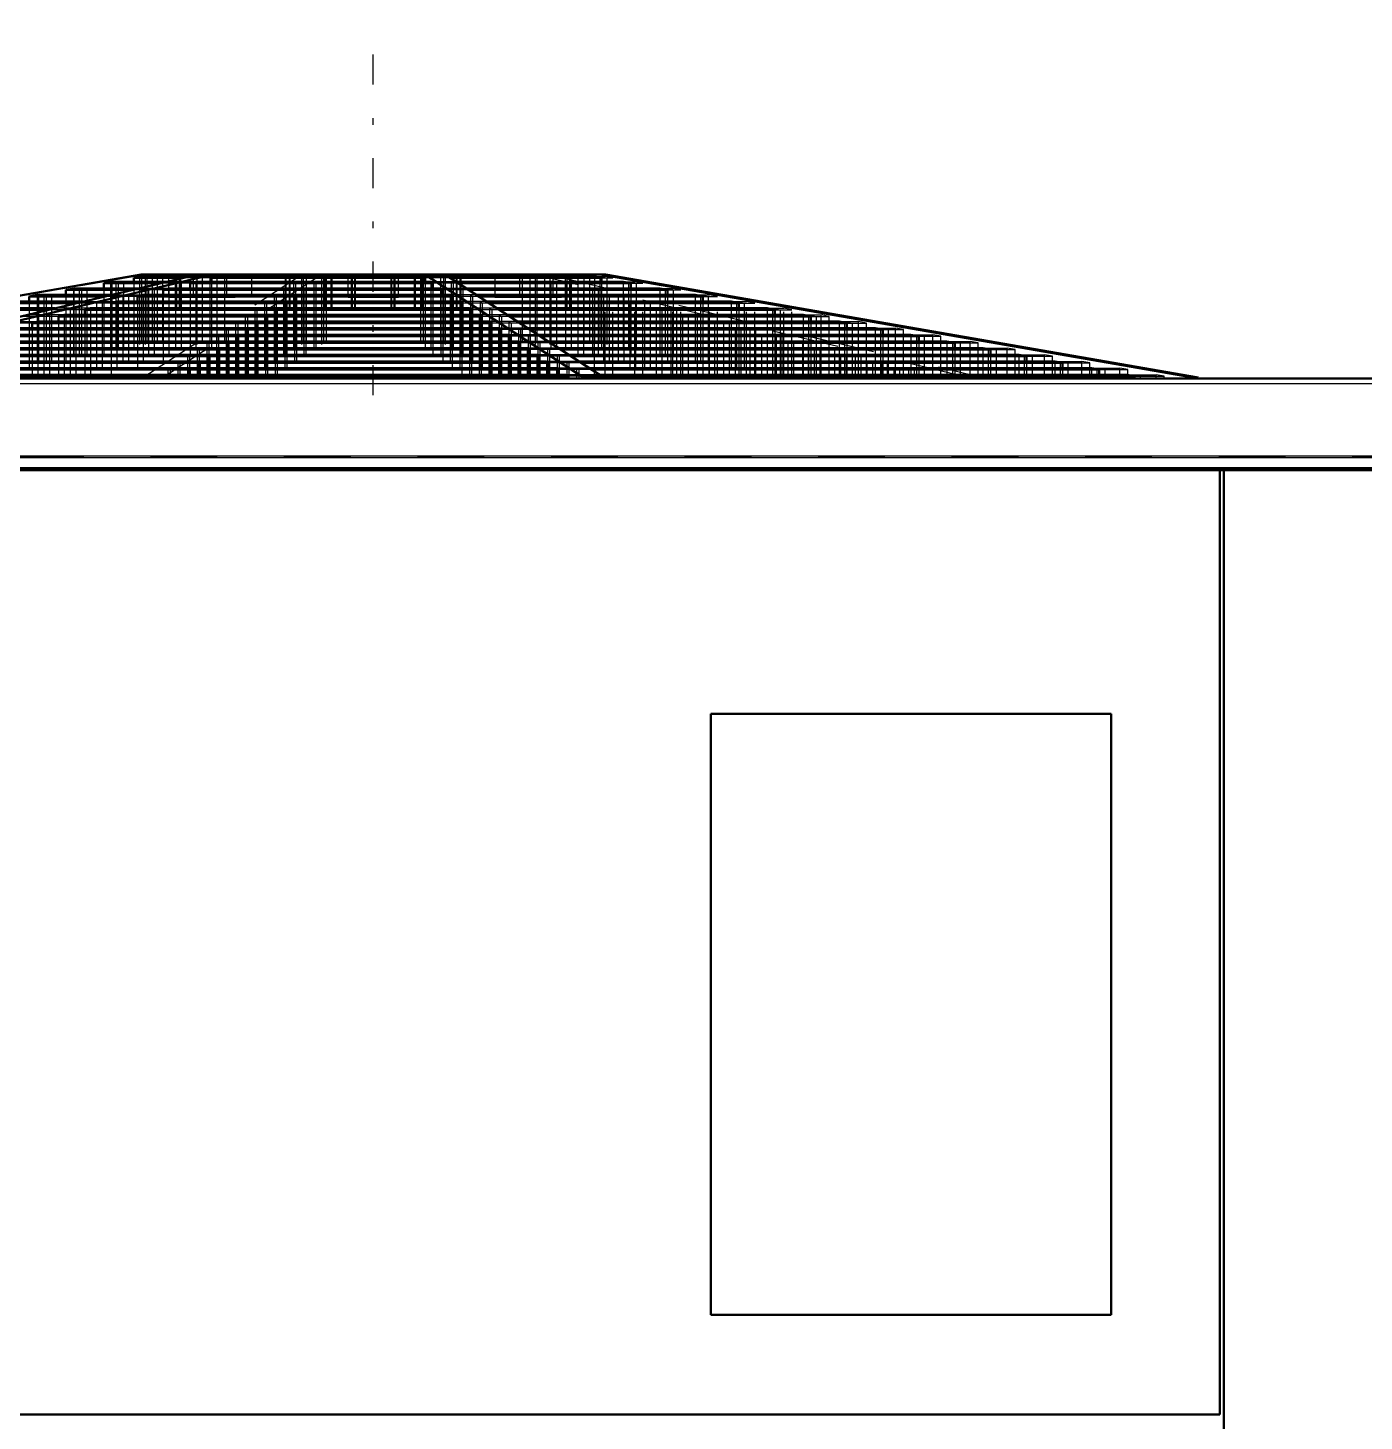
# Model space of a CAD drawing. Header units: inches. Extents: x -40.7 to 51, y -0.3 to 45.
# Drawn here: x -26.22 to -6.21, y 24.19 to 45.05 of the extents above; entities that cross this region are included whole.
import ezdxf

# ---------------------------------------------------------------- set-up
doc = ezdxf.new("R2010")
doc.units = ezdxf.units.IN
doc.header["$MEASUREMENT"] = 0
doc.linetypes.add('Center', pattern=[1.5, 0.45, -0.5, 0.05, -0.5])
doc.linetypes.add('Dashed', pattern=[2, 1, -1])
for name, color, linetype, lineweight in [('AM_0', 7, 'Continuous', 50), ('AM_4', 3, 'Continuous', 25), ('AM_7', 7, 'Center', 25), ('AM_9', 6, 'Dashed', 25)]:
    doc.layers.add(name, color=color, linetype=linetype, lineweight=lineweight)

msp = doc.modelspace()

# ---------------------------------------------------------------- linework, layer by layer
at = {"layer": 'AM_0'}
for p, q in [((-33.40513, 39.81678), (-24.52864, 41.358)), ((-23.67755, 41.358), (-30.17559, 39.81678)), ((-29.95427, 39.81678), (-23.45623, 41.358)), ((-24.524, 41.32919), (-24.635, 41.30938)), ((-24.635, 41.30938), (-24.635, 41.24979)), ((-24.635, 41.30938), (-23.89547, 41.30938)), ((-19.97759, 41.358), (-24.52864, 41.358)), ((-24.524, 41.32919), (-23.80972, 41.32919)), ((-24.3625, 41.358), (-24.3625, 41.32919)), ((-23.39333, 41.32919), (-23.4719, 41.30938)), ((-23.4719, 41.30938), (-20.27419, 41.30938)), ((-23.4719, 41.30938), (-23.4719, 41.24979)), ((-23.39333, 41.32919), (-20.30294, 41.32919)), ((-23.27901, 41.358), (-23.27901, 41.32919)), ((-20.34479, 41.358), (-20.34479, 41.32919)), ((-20.27419, 41.30938), (-20.30294, 41.32919)), ((-20.27992, 41.358), (-17.90147, 39.81678)), ((-20.27419, 41.30938), (-20.27419, 41.24979)), ((-17.59914, 39.81678), (-19.97759, 41.358)), ((-17.57136, 41.358), (-19.97523, 41.358)), ((-19.93075, 41.32919), (-17.73829, 41.32919)), ((-19.90019, 41.30938), (-17.63096, 41.30938)), ((-17.89445, 41.358), (-17.89445, 41.32919)), ((-17.63096, 41.30938), (-17.73829, 41.32919)), ((-17.65237, 41.358), (-8.77588, 39.81678)), ((-17.63096, 41.30938), (-17.63096, 41.24979)), ((-8.69487, 39.81678), (-17.57136, 41.358)), ((-25.538, 41.14827), (-25.658, 41.12686)), ((-25.658, 41.12686), (-25.658, 41.05068)), ((-25.658, 41.12686), (-24.65942, 41.12686)), ((-25.538, 41.14827), (-24.56713, 41.14827)), ((-24.969, 41.24979), (-25.089, 41.22838)), ((-25.089, 41.22838), (-25.089, 41.14827)), ((-25.089, 41.22838), (-24.22876, 41.22838)), ((-24.969, 41.24979), (-24.14218, 41.24979)), ((-24.1109, 41.14827), (-24.19581, 41.12686)), ((-24.19581, 41.12686), (-20.00922, 41.12686)), ((-24.19581, 41.12686), (-24.19581, 41.05068)), ((-24.1109, 41.14827), (-20.04029, 41.14827)), ((-23.70828, 41.24979), (-23.7932, 41.22838)), ((-23.7932, 41.22838), (-20.15658, 41.22838)), ((-23.7932, 41.22838), (-23.7932, 41.14827)), ((-23.70828, 41.24979), (-20.18766, 41.24979)), ((-20.15658, 41.22838), (-20.18766, 41.24979)), ((-20.15658, 41.22838), (-20.15658, 41.14827)), ((-20.00922, 41.12686), (-20.04029, 41.14827)), ((-20.00922, 41.12686), (-20.00922, 41.05068)), ((-19.79601, 41.24979), (-17.30806, 41.24979)), ((-19.77516, 41.22838), (-17.19206, 41.22838)), ((-19.65151, 41.14827), (-16.75807, 41.14827)), ((-19.61846, 41.12686), (-16.64209, 41.12686)), ((-17.19206, 41.22838), (-17.30806, 41.24979)), ((-17.19206, 41.22838), (-17.19206, 41.14827)), ((-16.64209, 41.12686), (-16.75807, 41.14827)), ((-16.64209, 41.12686), (-16.64209, 41.05068)), ((-26.763, 40.92972), (-25.48381, 40.92972)), ((-26.642, 40.95131), (-25.39504, 40.95131)), ((-26.085, 41.05068), (-26.205, 41.02927)), ((-26.205, 41.02927), (-26.205, 40.95131)), ((-26.205, 41.02927), (-25.07536, 41.02927)), ((-26.085, 41.05068), (-24.98598, 41.05068)), ((-24.89193, 40.95131), (-24.97752, 40.92972)), ((-24.97752, 40.92972), (-19.72309, 40.92972)), ((-24.97752, 40.92972), (-24.97752, 40.85175)), ((-24.89193, 40.95131), (-19.75442, 40.95131)), ((-24.4979, 41.05068), (-24.58279, 41.02927)), ((-24.58279, 41.02927), (-19.86757, 41.02927)), ((-24.58279, 41.02927), (-24.58279, 40.95131)), ((-24.4979, 41.05068), (-19.89864, 41.05068)), ((-19.86757, 41.02927), (-19.89864, 41.05068)), ((-19.86757, 41.02927), (-19.86757, 40.95131)), ((-19.72309, 40.92972), (-19.75442, 40.95131)), ((-19.72309, 40.92972), (-19.72309, 40.85175)), ((-19.50087, 41.05068), (-16.22942, 41.05068)), ((-19.46782, 41.02927), (-16.11345, 41.02927)), ((-19.34746, 40.95131), (-15.69116, 40.95131)), ((-19.31414, 40.92972), (-15.57424, 40.92972)), ((-16.11345, 41.02927), (-16.22942, 41.05068)), ((-16.11345, 41.02927), (-16.11345, 40.95131)), ((-15.57424, 40.92972), (-15.69116, 40.95131)), ((-15.57424, 40.92972), (-15.57424, 40.85175)), ((-27.32, 40.83034), (-25.91124, 40.83034)), ((-27.2, 40.85175), (-25.81909, 40.85175)), ((-25.68132, 40.7522), (-25.76619, 40.73079)), ((-25.76619, 40.73079), (-19.43442, 40.73079)), ((-25.76619, 40.73079), (-25.76619, 40.65264)), ((-25.68132, 40.7522), (-19.46548, 40.7522)), ((-25.28664, 40.85175), (-25.37152, 40.83034)), ((-25.37152, 40.83034), (-19.57888, 40.83034)), ((-25.37152, 40.83034), (-25.37152, 40.7522)), ((-25.28664, 40.85175), (-19.60995, 40.85175)), ((-19.57888, 40.83034), (-19.60995, 40.85175)), ((-19.57888, 40.83034), (-19.57888, 40.7522)), ((-19.43442, 40.73079), (-19.46548, 40.7522)), ((-19.43442, 40.73079), (-19.43442, 40.65264)), ((-19.19379, 40.85175), (-15.15199, 40.85175)), ((-19.16074, 40.83034), (-15.03604, 40.83034)), ((-19.04011, 40.7522), (-14.61284, 40.7522)), ((-19.00706, 40.73079), (-14.4969, 40.73079)), ((-15.03604, 40.83034), (-15.15199, 40.85175)), ((-15.03604, 40.83034), (-15.03604, 40.7522)), ((-14.4969, 40.73079), (-14.61284, 40.7522)), ((-14.4969, 40.73079), (-14.4969, 40.65264)), ((-26.5548, 40.53185), (-19.14577, 40.53185)), ((-26.46993, 40.55326), (-19.17683, 40.55326)), ((-26.07598, 40.65264), (-26.16086, 40.63123)), ((-26.16086, 40.63123), (-19.28996, 40.63123)), ((-26.16086, 40.63123), (-26.16086, 40.55326)), ((-26.07598, 40.65264), (-19.32102, 40.65264)), ((-19.28996, 40.63123), (-19.32102, 40.65264)), ((-19.28996, 40.63123), (-19.28996, 40.55326)), ((-19.14577, 40.53185), (-19.17683, 40.55326)), ((-19.14577, 40.53185), (-19.14577, 40.45371)), ((-18.88643, 40.65264), (-14.07372, 40.65264)), ((-18.85338, 40.63123), (-13.95778, 40.63123)), ((-18.73303, 40.55326), (-13.53558, 40.55326)), ((-18.69998, 40.53185), (-13.41965, 40.53185)), ((-13.95778, 40.63123), (-14.07372, 40.65264)), ((-13.95778, 40.63123), (-13.95778, 40.55326)), ((-13.41965, 40.53185), (-13.53558, 40.55326)), ((-13.41965, 40.53185), (-13.41965, 40.45371)), ((-27.34406, 40.33274), (-18.85688, 40.33274)), ((-27.2592, 40.35415), (-18.88794, 40.35415)), ((-26.94943, 40.4323), (-19.00132, 40.4323)), ((-26.86457, 40.45371), (-19.03238, 40.45371)), ((-19.00132, 40.4323), (-19.03238, 40.45371)), ((-19.00132, 40.4323), (-19.00132, 40.35415)), ((-18.85688, 40.33274), (-18.88794, 40.35415)), ((-18.85688, 40.33274), (-18.85688, 40.25478)), ((-18.57935, 40.45371), (-12.99649, 40.45371)), ((-18.54631, 40.4323), (-12.88056, 40.4323)), ((-18.42568, 40.35415), (-12.45742, 40.35415)), ((-18.39263, 40.33274), (-12.34149, 40.33274)), ((-12.88056, 40.4323), (-12.99649, 40.45371)), ((-12.88056, 40.4323), (-12.88056, 40.35415)), ((-12.34149, 40.33274), (-12.45742, 40.35415)), ((-12.34149, 40.33274), (-12.34149, 40.25478)), ((-28.44163, 40.05585), (-18.45514, 40.05585)), ((-28.13259, 40.13381), (-18.56825, 40.13381)), ((-28.04773, 40.15522), (-18.59932, 40.15522)), ((-27.73798, 40.23337), (-18.71269, 40.23337)), ((-27.65311, 40.25478), (-18.74376, 40.25478)), ((-18.71269, 40.23337), (-18.74376, 40.25478)), ((-18.71269, 40.23337), (-18.71269, 40.15522)), ((-18.56825, 40.13381), (-18.59932, 40.15522)), ((-18.56825, 40.13381), (-18.56825, 40.05585)), ((-18.42408, 40.03444), (-18.45514, 40.05585)), ((-18.27228, 40.25478), (-11.91932, 40.25478)), ((-18.23923, 40.23337), (-11.80339, 40.23337)), ((-18.11861, 40.15522), (-11.38026, 40.15522)), ((-18.08556, 40.13381), (-11.26434, 40.13381)), ((-17.96521, 40.05585), (-10.84218, 40.05585)), ((-11.80339, 40.23337), (-11.91932, 40.25478)), ((-11.80339, 40.23337), (-11.80339, 40.15522)), ((-11.26434, 40.13381), (-11.38026, 40.15522)), ((-11.26434, 40.13381), (-11.26434, 40.05585)), ((-10.72626, 40.03444), (-10.84218, 40.05585)), ((-29.23155, 39.85656), (-18.16601, 39.85656)), ((-28.92959, 39.93274), (-18.27653, 39.93274)), ((-28.84472, 39.95415), (-18.3076, 39.95415)), ((-28.52649, 40.03444), (-18.42408, 40.03444)), ((-18.42408, 40.03444), (-18.42408, 39.95415)), ((-18.27653, 39.93274), (-18.3076, 39.95415)), ((-18.27653, 39.93274), (-18.27653, 39.85656)), ((-18.13495, 39.83515), (-18.16601, 39.85656)), ((-17.93216, 40.03444), (-10.72626, 40.03444)), ((-17.80823, 39.95415), (-10.29155, 39.95415)), ((-17.77518, 39.93274), (-10.17562, 39.93274)), ((-17.65759, 39.85656), (-9.76314, 39.85656)), ((-10.72626, 40.03444), (-10.72626, 39.95415)), ((-10.17562, 39.93274), (-10.29155, 39.95415)), ((-10.17562, 39.93274), (-10.17562, 39.85656)), ((-9.64721, 39.83515), (-9.76314, 39.85656)), ((-36.646, 39.8), (36.646, 39.8)), ((-29.31641, 39.83515), (-18.13495, 39.83515)), ((-18.13495, 39.83515), (-18.13495, 39.8)), ((-17.90147, 39.81678), (-17.59914, 39.81678)), ((-17.90147, 39.81678), (-17.90147, 39.8)), ((-17.62454, 39.83515), (-9.64721, 39.83515)), ((-17.59914, 39.81678), (-17.59914, 39.8)), ((-9.64721, 39.83515), (-9.64721, 39.8)), ((-8.77588, 39.81678), (-8.69487, 39.81678)), ((-8.77588, 39.81678), (-8.77588, 39.8)), ((-8.69487, 39.81678), (-8.69487, 39.8)), ((36.612, 38.459), (-36.612, 38.459)), ((36.612, 38.42647), (-36.612, 38.42647)), ((-8.37, 24.29), (-8.37, 38.42647)), ((-8.31, 38.42647), (-8.31, 4.53)), ((-15.996, 34.78), (-9.996, 34.78)), ((-15.996, 25.78), (-15.996, 34.78)), ((-9.996, 34.78), (-9.996, 25.78)), ((-9.996, 25.78), (-15.996, 25.78)), ((-34.4, 24.29), (-8.37, 24.29))]:
    msp.add_line(p, q, dxfattribs=at)
at = {"layer": 'AM_4'}
for p, q in [((36.612, 39.72), (-36.612, 39.72)), ((36.612, 38.63608), (-36.612, 38.63608)), ((36.612, 38.61204), (-36.612, 38.61204))]:
    msp.add_line(p, q, dxfattribs=at)
at = {"layer": 'AM_7'}
msp.add_line((-21.05, 39.55), (-21.05, 45.05), dxfattribs=at)
at = {"layer": 'AM_9'}
for p, q in [((-24.44763, 41.358), (-33.32412, 39.81678)), ((-24.44272, 41.32919), (-24.55005, 41.30938)), ((-24.55005, 41.30938), (-24.55005, 39.8)), ((-24.524, 41.32919), (-24.524, 39.8)), ((-24.50086, 39.81678), (-22.12241, 41.358)), ((-24.46904, 41.30938), (-24.36171, 41.32919)), ((-24.46904, 41.30938), (-24.46904, 39.8)), ((-24.44272, 41.32919), (-24.44272, 39.8)), ((-24.3625, 41.32919), (-24.3625, 39.8)), ((-24.36171, 41.32919), (-24.36171, 39.8)), ((-24.28656, 41.358), (-24.28656, 39.8)), ((-24.20555, 41.358), (-24.20555, 39.8)), ((-21.82008, 41.358), (-24.19853, 39.81678)), ((-24.117, 41.358), (-24.117, 41.016)), ((-24.01477, 40.858), (-24.01477, 41.358)), ((-23.99097, 40.858), (-23.99097, 41.358)), ((-23.95412, 40.858), (-23.95412, 41.358)), ((-23.93081, 40.858), (-23.93081, 41.358)), ((-23.4719, 41.30938), (-23.89547, 41.30938)), ((-23.39333, 41.32919), (-23.80972, 41.32919)), ((-23.742, 41.016), (-23.742, 41.358)), ((-23.69322, 41.30938), (-23.61466, 41.32919)), ((-23.69322, 41.30938), (-23.69322, 39.8)), ((-23.61466, 41.32919), (-23.61466, 39.8)), ((-23.50034, 41.358), (-23.50034, 39.8)), ((-23.39333, 41.32919), (-23.39333, 39.8)), ((-23.27901, 41.32919), (-23.27901, 39.8)), ((-23.246, 41.016), (-23.246, 41.358)), ((-22.871, 41.016), (-22.871, 41.358)), ((-22.36365, 40.858), (-22.36365, 41.358)), ((-22.35311, 40.858), (-22.35311, 41.358)), ((-22.30399, 40.858), (-22.30399, 41.358)), ((-22.29392, 40.858), (-22.29392, 41.358)), ((-22.09939, 41.32919), (-22.12815, 41.30938)), ((-22.12815, 41.30938), (-22.12815, 39.8)), ((-22.09939, 41.32919), (-22.09939, 39.8)), ((-22.05755, 41.358), (-22.05755, 39.8)), ((-21.82581, 41.30938), (-21.79706, 41.32919)), ((-21.82581, 41.30938), (-21.82581, 39.8)), ((-21.79706, 41.32919), (-21.79706, 39.8)), ((-21.78327, 40.858), (-21.78327, 41.358)), ((-21.76827, 40.858), (-21.76827, 41.358)), ((-21.75521, 41.358), (-21.75521, 39.8)), ((-21.68018, 40.858), (-21.68018, 41.358)), ((-21.66729, 40.858), (-21.66729, 41.358)), ((-21.425, 41.016), (-21.425, 41.358)), ((-21.3749, 40.858), (-21.3749, 41.358)), ((-21.36014, 40.858), (-21.36014, 41.358)), ((-21.32923, 40.858), (-21.32923, 41.358)), ((-21.31654, 40.858), (-21.31654, 41.358)), ((-20.78346, 40.858), (-20.78346, 41.358)), ((-20.77077, 40.858), (-20.77077, 41.358)), ((-20.73986, 40.858), (-20.73986, 41.358)), ((-20.7251, 40.858), (-20.7251, 41.358)), ((-20.675, 41.016), (-20.675, 41.358)), ((-20.43271, 40.858), (-20.43271, 41.358)), ((-20.41982, 40.858), (-20.41982, 41.358)), ((-20.34479, 41.32919), (-20.34479, 39.8)), ((-20.33173, 40.858), (-20.33173, 41.358)), ((-20.31673, 40.858), (-20.31673, 41.358)), ((-19.93075, 41.32919), (-20.30294, 41.32919)), ((-20.30294, 41.32919), (-20.30294, 39.8)), ((-19.90019, 41.30938), (-20.27419, 41.30938)), ((-20.04245, 41.358), (-20.04245, 39.8)), ((-20.00061, 41.32919), (-20.00061, 39.8)), ((-20.00061, 41.32919), (-19.97185, 41.30938)), ((-19.97185, 41.30938), (-19.97185, 39.8)), ((-19.80608, 40.858), (-19.80608, 41.358)), ((-19.79601, 40.858), (-19.79601, 41.358)), ((-19.74689, 40.858), (-19.74689, 41.358)), ((-19.73635, 40.858), (-19.73635, 41.358)), ((-19.229, 41.358), (-19.229, 41.016)), ((-18.854, 41.016), (-18.854, 41.358)), ((-18.82099, 41.358), (-18.82099, 39.8)), ((-18.70667, 41.32919), (-18.6281, 41.30938)), ((-18.70667, 41.32919), (-18.70667, 39.8)), ((-12.14573, 39.81678), (-18.64377, 41.358)), ((-18.6281, 41.30938), (-18.6281, 39.8)), ((-18.59966, 41.358), (-18.59966, 39.8)), ((-18.48534, 41.32919), (-18.48534, 39.8)), ((-18.40678, 41.30938), (-18.48534, 41.32919)), ((-18.42245, 41.358), (-11.92441, 39.81678)), ((-18.40678, 41.30938), (-18.40678, 39.8)), ((-18.358, 41.016), (-18.358, 41.358)), ((-18.16919, 40.858), (-18.16919, 41.358)), ((-18.14588, 40.858), (-18.14588, 41.358)), ((-18.10903, 40.858), (-18.10903, 41.358)), ((-18.08523, 40.858), (-18.08523, 41.358)), ((-17.983, 41.016), (-17.983, 41.358)), ((-17.89445, 41.32919), (-17.89445, 39.8)), ((-17.81344, 41.358), (-17.81344, 39.8)), ((-17.73829, 41.32919), (-17.73829, 39.8)), ((-17.7375, 39.8), (-17.7375, 41.358)), ((-17.7375, 41.32919), (-17.576, 41.32919)), ((-17.65728, 41.32919), (-17.65728, 39.8)), ((-17.65728, 41.32919), (-17.54995, 41.30938)), ((-17.63096, 41.30938), (-17.465, 41.30938)), ((-17.576, 39.8), (-17.576, 41.32919)), ((-17.465, 41.30938), (-17.576, 41.32919)), ((-17.54995, 41.30938), (-17.54995, 39.8)), ((-17.465, 39.8), (-17.465, 41.30938)), ((-25.42294, 41.14827), (-25.53892, 41.12686)), ((-25.53892, 41.12686), (-25.53892, 39.8)), ((-25.538, 41.14827), (-25.538, 39.8)), ((-25.45791, 41.12686), (-25.34193, 41.14827)), ((-25.45791, 41.12686), (-25.45791, 39.8)), ((-25.42294, 41.14827), (-25.42294, 39.8)), ((-25.34193, 41.14827), (-25.34193, 39.8)), ((-25.089, 41.14827), (-25.089, 39.8)), ((-24.87295, 41.24979), (-24.98895, 41.22838)), ((-24.98895, 41.22838), (-24.98895, 39.8)), ((-24.969, 41.24979), (-24.969, 39.8)), ((-24.90794, 41.22838), (-24.79194, 41.24979)), ((-24.90794, 41.22838), (-24.90794, 39.8)), ((-24.87295, 41.24979), (-24.87295, 39.8)), ((-24.79194, 41.24979), (-24.79194, 39.8)), ((-24.19581, 41.12686), (-24.65942, 41.12686)), ((-24.635, 41.24979), (-24.635, 39.8)), ((-24.1109, 41.14827), (-24.56713, 41.14827)), ((-24.41713, 41.12686), (-24.33223, 41.14827)), ((-24.41713, 41.12686), (-24.41713, 39.8)), ((-24.33223, 41.14827), (-24.33223, 39.8)), ((-23.7932, 41.22838), (-24.22876, 41.22838)), ((-23.70828, 41.24979), (-24.14218, 41.24979)), ((-24.1109, 41.14827), (-24.1109, 39.8)), ((-24.01452, 41.22838), (-23.9296, 41.24979)), ((-24.01452, 41.22838), (-24.01452, 39.8)), ((-23.9296, 41.24979), (-23.9296, 39.8)), ((-23.7932, 41.14827), (-23.7924, 39.8)), ((-23.70828, 41.24979), (-23.70828, 39.8)), ((-23.4719, 41.24979), (-23.4719, 39.8)), ((-22.36204, 41.14827), (-22.39312, 41.12686)), ((-22.39312, 41.12686), (-22.39312, 39.8)), ((-22.36204, 41.14827), (-22.36204, 39.8)), ((-22.21467, 41.24979), (-22.24575, 41.22838)), ((-22.24575, 41.22838), (-22.24575, 39.8)), ((-22.21467, 41.24979), (-22.21467, 39.8)), ((-22.09078, 41.12686), (-22.05971, 41.14827)), ((-22.09078, 41.12686), (-22.09078, 39.8)), ((-22.05971, 41.14827), (-22.05971, 39.8)), ((-21.94342, 41.22838), (-21.91234, 41.24979)), ((-21.94342, 41.22838), (-21.94342, 39.8)), ((-21.91234, 41.24979), (-21.91234, 39.8)), ((-20.27419, 41.24979), (-20.27419, 39.8)), ((-19.79601, 41.24979), (-20.18766, 41.24979)), ((-20.18766, 41.24979), (-20.18766, 39.8)), ((-19.77516, 41.22838), (-20.15658, 41.22838)), ((-20.15658, 41.14827), (-20.15658, 39.8)), ((-19.65151, 41.14827), (-20.04029, 41.14827)), ((-20.04029, 41.14827), (-20.04029, 39.8)), ((-19.61846, 41.12686), (-20.00922, 41.12686)), ((-19.88533, 41.24979), (-19.88533, 39.8)), ((-19.88533, 41.24979), (-19.85425, 41.22838)), ((-19.85425, 41.22838), (-19.85425, 39.8)), ((-19.73796, 41.14827), (-19.73796, 39.8)), ((-19.73796, 41.14827), (-19.70688, 41.12686)), ((-19.70688, 41.12686), (-19.70688, 39.8)), ((-18.39172, 41.24979), (-18.3068, 41.22838)), ((-18.39172, 41.24979), (-18.39172, 39.8)), ((-18.3068, 41.22838), (-18.3068, 39.8)), ((-18.1704, 41.24979), (-18.1704, 39.8)), ((-18.08548, 41.22838), (-18.1704, 41.24979)), ((-18.08548, 41.22838), (-18.08548, 39.8)), ((-17.9891, 41.14827), (-17.90419, 41.12686)), ((-17.9891, 41.14827), (-17.9891, 39.8)), ((-17.90419, 41.12686), (-17.90419, 39.8)), ((-17.76777, 41.14827), (-17.76777, 39.8)), ((-17.68287, 41.12686), (-17.76777, 41.14827)), ((-17.68287, 41.12686), (-17.68287, 39.8)), ((-17.63096, 41.24979), (-17.63096, 39.8)), ((-17.30806, 41.24979), (-17.131, 41.24979)), ((-17.30806, 41.24979), (-17.30806, 39.8)), ((-17.22705, 41.24979), (-17.22705, 39.8)), ((-17.22705, 41.24979), (-17.11105, 41.22838)), ((-17.19206, 41.22838), (-17.011, 41.22838)), ((-17.19206, 41.14827), (-17.19206, 39.8)), ((-17.131, 39.8), (-17.131, 41.24979)), ((-17.011, 41.22838), (-17.131, 41.24979)), ((-17.11105, 41.22838), (-17.11105, 39.8)), ((-17.011, 39.8), (-17.011, 41.22838)), ((-16.75807, 41.14827), (-16.562, 41.14827)), ((-16.75807, 41.14827), (-16.75807, 39.8)), ((-16.67706, 41.14827), (-16.67706, 39.8)), ((-16.67706, 41.14827), (-16.56108, 41.12686)), ((-16.64209, 41.12686), (-16.442, 41.12686)), ((-16.562, 39.8), (-16.562, 41.14827)), ((-16.442, 41.12686), (-16.562, 41.14827)), ((-16.56108, 41.12686), (-16.56108, 39.8)), ((-16.442, 39.8), (-16.442, 41.12686)), ((-26.205, 40.95131), (-26.205, 39.8)), ((-26.085, 41.05068), (-26.085, 39.8)), ((-25.95159, 41.05068), (-26.06756, 41.02927)), ((-26.06756, 41.02927), (-26.06756, 39.8)), ((-25.98655, 41.02927), (-25.87058, 41.05068)), ((-25.98655, 41.02927), (-25.98655, 39.8)), ((-25.95159, 41.05068), (-25.95159, 39.8)), ((-25.87058, 41.05068), (-25.87058, 39.8)), ((-25.658, 41.05068), (-25.658, 39.8)), ((-24.97752, 40.92972), (-25.48381, 40.92972)), ((-25.39504, 40.95131), (-24.89193, 40.95131)), ((-25.19885, 40.92972), (-25.11325, 40.95131)), ((-25.19885, 40.92972), (-25.19885, 39.8)), ((-25.11325, 40.95131), (-25.11325, 39.8)), ((-24.58279, 41.02927), (-25.07536, 41.02927)), ((-24.98598, 41.05068), (-24.4979, 41.05068)), ((-24.89193, 40.95131), (-24.89193, 39.8)), ((-24.80412, 41.02927), (-24.71922, 41.05068)), ((-24.80412, 41.02927), (-24.80412, 39.8)), ((-24.71922, 41.05068), (-24.71922, 39.8)), ((-24.58279, 40.95131), (-24.58279, 39.8)), ((-24.4979, 41.05068), (-24.4979, 39.8)), ((-24.19581, 41.05068), (-24.19581, 39.8)), ((-24.117, 41.016), (-22.871, 41.016)), ((-22.64792, 40.95131), (-22.67925, 40.92972)), ((-22.67925, 40.92972), (-22.67925, 39.8)), ((-22.64792, 40.95131), (-22.64792, 39.8)), ((-22.50369, 41.05068), (-22.53476, 41.02927)), ((-22.53476, 41.02927), (-22.53476, 39.8)), ((-22.50369, 41.05068), (-22.50369, 39.8)), ((-22.37691, 40.92972), (-22.34558, 40.95131)), ((-22.37691, 40.92972), (-22.37691, 39.8)), ((-22.34558, 40.95131), (-22.34558, 39.8)), ((-22.23243, 41.02927), (-22.20136, 41.05068)), ((-22.23243, 41.02927), (-22.23243, 39.8)), ((-22.20136, 41.05068), (-22.20136, 39.8)), ((-21.425, 41.016), (-20.675, 41.016)), ((-20.00922, 41.05068), (-20.00922, 39.8)), ((-19.50087, 41.05068), (-19.89864, 41.05068)), ((-19.89864, 41.05068), (-19.89864, 39.8)), ((-19.46782, 41.02927), (-19.86757, 41.02927)), ((-19.86757, 40.95131), (-19.86757, 39.8)), ((-19.34746, 40.95131), (-19.75442, 40.95131)), ((-19.75442, 40.95131), (-19.75442, 39.8)), ((-19.31414, 40.92972), (-19.72309, 40.92972)), ((-19.59631, 41.05068), (-19.59631, 39.8)), ((-19.59631, 41.05068), (-19.56524, 41.02927)), ((-19.56524, 41.02927), (-19.56524, 39.8)), ((-19.45208, 40.95131), (-19.45208, 39.8)), ((-19.45208, 40.95131), (-19.42075, 40.92972)), ((-19.42075, 40.92972), (-19.42075, 39.8)), ((-19.229, 41.016), (-17.983, 41.016)), ((-17.6021, 41.05068), (-17.51721, 41.02927)), ((-17.6021, 41.05068), (-17.6021, 39.8)), ((-17.51721, 41.02927), (-17.51721, 39.8)), ((-17.38078, 41.05068), (-17.38078, 39.8)), ((-17.29588, 41.02927), (-17.38078, 41.05068)), ((-17.29588, 41.02927), (-17.29588, 39.8)), ((-17.20807, 40.95131), (-17.12248, 40.92972)), ((-17.20807, 40.95131), (-17.20807, 39.8)), ((-17.12248, 40.92972), (-17.12248, 39.8)), ((-16.98675, 40.95131), (-16.98675, 39.8)), ((-16.90115, 40.92972), (-16.98675, 40.95131)), ((-16.90115, 40.92972), (-16.90115, 39.8)), ((-16.64209, 41.05068), (-16.64209, 39.8)), ((-16.22942, 41.05068), (-16.015, 41.05068)), ((-16.22942, 41.05068), (-16.22942, 39.8)), ((-16.14841, 41.05068), (-16.14841, 39.8)), ((-16.14841, 41.05068), (-16.03244, 41.02927)), ((-16.11345, 41.02927), (-15.895, 41.02927)), ((-16.11345, 40.95131), (-16.11345, 39.8)), ((-16.03244, 41.02927), (-16.03244, 39.8)), ((-16.015, 39.8), (-16.015, 41.05068)), ((-15.895, 41.02927), (-16.015, 41.05068)), ((-15.895, 39.8), (-15.895, 41.02927)), ((-15.69116, 40.95131), (-15.458, 40.95131)), ((-15.69116, 40.95131), (-15.69116, 39.8)), ((-15.61015, 40.95131), (-15.61015, 39.8)), ((-15.61015, 40.95131), (-15.49323, 40.92972)), ((-15.57424, 40.92972), (-15.337, 40.92972)), ((-15.49323, 40.92972), (-15.49323, 39.8)), ((-15.458, 39.8), (-15.458, 40.95131)), ((-15.337, 40.92972), (-15.458, 40.95131)), ((-15.337, 39.8), (-15.337, 40.92972)), ((-25.76619, 40.73079), (-26.33389, 40.73079)), ((-25.68132, 40.7522), (-26.24432, 40.7522)), ((-25.98752, 40.73079), (-25.90264, 40.7522)), ((-25.98752, 40.73079), (-25.98752, 39.8)), ((-25.37152, 40.83034), (-25.91124, 40.83034)), ((-25.90264, 40.7522), (-25.90264, 39.8)), ((-25.28664, 40.85175), (-25.81909, 40.85175)), ((-25.68132, 40.7522), (-25.68132, 39.8)), ((-25.59284, 40.83034), (-25.50796, 40.85175)), ((-25.59284, 40.83034), (-25.59284, 39.8)), ((-25.50796, 40.85175), (-25.50796, 39.8)), ((-25.37152, 40.7522), (-25.37152, 39.8)), ((-25.28664, 40.85175), (-25.28664, 39.8)), ((-24.97752, 40.85175), (-24.97752, 39.8)), ((-24.01477, 40.858), (-21.31654, 40.858)), ((-22.93685, 40.7522), (-22.96792, 40.73079)), ((-22.96792, 40.73079), (-22.96792, 39.8)), ((-22.93685, 40.7522), (-22.93685, 39.8)), ((-22.79239, 40.85175), (-22.82346, 40.83034)), ((-22.82346, 40.83034), (-22.82346, 39.8)), ((-22.79239, 40.85175), (-22.79239, 39.8)), ((-22.66558, 40.73079), (-22.63452, 40.7522)), ((-22.66558, 40.73079), (-22.66558, 39.8)), ((-22.63452, 40.7522), (-22.63452, 39.8)), ((-22.52112, 40.83034), (-22.49005, 40.85175)), ((-22.52112, 40.83034), (-22.52112, 39.8)), ((-22.49005, 40.85175), (-22.49005, 39.8)), ((-20.78346, 40.858), (-18.08523, 40.858)), ((-19.72309, 40.85175), (-19.72309, 39.8)), ((-19.19379, 40.85175), (-19.60995, 40.85175)), ((-19.60995, 40.85175), (-19.60995, 39.8)), ((-19.16074, 40.83034), (-19.57888, 40.83034)), ((-19.57888, 40.7522), (-19.57888, 39.8)), ((-19.04011, 40.7522), (-19.46548, 40.7522)), ((-19.46548, 40.7522), (-19.46548, 39.8)), ((-19.00706, 40.73079), (-19.43442, 40.73079)), ((-19.30761, 40.85175), (-19.30761, 39.8)), ((-19.30761, 40.85175), (-19.27654, 40.83034)), ((-19.27654, 40.83034), (-19.27654, 39.8)), ((-19.16315, 40.7522), (-19.16315, 39.8)), ((-19.16315, 40.7522), (-19.13208, 40.73079)), ((-19.13208, 40.73079), (-19.13208, 39.8)), ((-16.81336, 40.85175), (-16.72848, 40.83034)), ((-16.81336, 40.85175), (-16.81336, 39.8)), ((-16.72848, 40.83034), (-16.72848, 39.8)), ((-16.59204, 40.85175), (-16.59204, 39.8)), ((-16.50716, 40.83034), (-16.59204, 40.85175)), ((-16.50716, 40.83034), (-16.50716, 39.8)), ((-16.41868, 40.7522), (-16.33381, 40.73079)), ((-16.41868, 40.7522), (-16.41868, 39.8)), ((-16.33381, 40.73079), (-16.33381, 39.8)), ((-16.19736, 40.7522), (-16.19736, 39.8)), ((-16.11248, 40.73079), (-16.19736, 40.7522)), ((-16.11248, 40.73079), (-16.11248, 39.8)), ((-15.57424, 40.85175), (-15.57424, 39.8)), ((-15.15199, 40.85175), (-14.9, 40.85175)), ((-15.15199, 40.85175), (-15.15199, 39.8)), ((-15.07097, 40.85175), (-15.07097, 39.8)), ((-15.07097, 40.85175), (-14.95503, 40.83034)), ((-15.03604, 40.83034), (-14.78, 40.83034)), ((-15.03604, 40.7522), (-15.03604, 39.8)), ((-14.95503, 40.83034), (-14.95503, 39.8)), ((-14.9, 39.8), (-14.9, 40.85175)), ((-14.78, 40.83034), (-14.9, 40.85175)), ((-14.78, 39.8), (-14.78, 40.83034)), ((-14.61284, 40.7522), (-14.342, 40.7522)), ((-14.61284, 40.7522), (-14.61284, 39.8)), ((-14.53183, 40.7522), (-14.53183, 39.8)), ((-14.53183, 40.7522), (-14.41589, 40.73079)), ((-14.4969, 40.73079), (-14.222, 40.73079)), ((-14.41589, 40.73079), (-14.41589, 39.8)), ((-14.342, 39.8), (-14.342, 40.7522)), ((-14.222, 40.73079), (-14.342, 40.7522)), ((-14.222, 39.8), (-14.222, 40.73079)), ((-26.16086, 40.63123), (-26.74401, 40.63123)), ((-26.65672, 40.65264), (-26.07598, 40.65264)), ((-26.16086, 40.55326), (-26.16086, 39.8)), ((-26.07598, 40.65264), (-26.07598, 39.8)), ((-25.76619, 40.65264), (-25.76619, 39.8)), ((-23.2255, 40.55326), (-23.25657, 40.53185)), ((-23.25657, 40.53185), (-23.25657, 39.8)), ((-23.2255, 40.55326), (-23.2255, 39.8)), ((-23.08131, 40.65264), (-23.11238, 40.63123)), ((-23.11238, 40.63123), (-23.11238, 39.8)), ((-23.08131, 40.65264), (-23.08131, 39.8)), ((-22.95423, 40.53185), (-22.92317, 40.55326)), ((-22.95423, 40.53185), (-22.95423, 39.8)), ((-22.92317, 40.55326), (-22.92317, 39.8)), ((-22.81004, 40.63123), (-22.77898, 40.65264)), ((-22.81004, 40.63123), (-22.81004, 39.8)), ((-22.77898, 40.65264), (-22.77898, 39.8)), ((-19.43442, 40.65264), (-19.43442, 39.8)), ((-18.88643, 40.65264), (-19.32102, 40.65264)), ((-19.32102, 40.65264), (-19.32102, 39.8)), ((-18.85338, 40.63123), (-19.28996, 40.63123)), ((-19.28996, 40.55326), (-19.28996, 39.8)), ((-18.73303, 40.55326), (-19.17683, 40.55326)), ((-19.17683, 40.55326), (-19.17683, 39.8)), ((-18.69998, 40.53185), (-19.14577, 40.53185)), ((-19.01869, 40.65264), (-19.01869, 39.8)), ((-19.01869, 40.65264), (-18.98762, 40.63123)), ((-18.98762, 40.63123), (-18.98762, 39.8)), ((-18.8745, 40.55326), (-18.8745, 39.8)), ((-18.8745, 40.55326), (-18.84343, 40.53185)), ((-18.84343, 40.53185), (-18.84343, 39.8)), ((-16.02402, 40.65264), (-15.93914, 40.63123)), ((-16.02402, 40.65264), (-16.02402, 39.8)), ((-15.93914, 40.63123), (-15.93914, 39.8)), ((-15.80269, 40.65264), (-15.80269, 39.8)), ((-15.71782, 40.63123), (-15.80269, 40.65264)), ((-15.71782, 40.63123), (-15.71782, 39.8)), ((-15.63007, 40.55326), (-15.5452, 40.53185)), ((-15.63007, 40.55326), (-15.63007, 39.8)), ((-15.5452, 40.53185), (-15.5452, 39.8)), ((-15.40875, 40.55326), (-15.40875, 39.8)), ((-15.32388, 40.53185), (-15.40875, 40.55326)), ((-15.32388, 40.53185), (-15.32388, 39.8)), ((-14.4969, 40.65264), (-14.4969, 39.8)), ((-14.07372, 40.65264), (-13.784, 40.65264)), ((-14.07372, 40.65264), (-14.07372, 39.8)), ((-13.99271, 40.65264), (-13.99271, 39.8)), ((-13.99271, 40.65264), (-13.87677, 40.63123)), ((-13.95778, 40.63123), (-13.664, 40.63123)), ((-13.95778, 40.55326), (-13.95778, 39.8)), ((-13.87677, 40.63123), (-13.87677, 39.8)), ((-13.784, 39.8), (-13.784, 40.65264)), ((-13.664, 40.63123), (-13.784, 40.65264)), ((-13.664, 39.8), (-13.664, 40.63123)), ((-13.53558, 40.55326), (-13.227, 40.55326)), ((-13.53558, 40.55326), (-13.53558, 39.8)), ((-13.45457, 40.55326), (-13.45457, 39.8)), ((-13.45457, 40.55326), (-13.33864, 40.53185)), ((-13.41965, 40.53185), (-13.107, 40.53185)), ((-13.33864, 40.53185), (-13.33864, 39.8)), ((-13.227, 39.8), (-13.227, 40.55326)), ((-13.107, 40.53185), (-13.227, 40.55326)), ((-13.107, 39.8), (-13.107, 40.53185)), ((-23.5144, 40.35415), (-23.54546, 40.33274)), ((-23.54546, 40.33274), (-23.54546, 39.8)), ((-23.5144, 40.35415), (-23.5144, 39.8)), ((-23.36995, 40.45371), (-23.40102, 40.4323)), ((-23.40102, 40.4323), (-23.40102, 39.8)), ((-23.36995, 40.45371), (-23.36995, 39.8)), ((-23.24312, 40.33274), (-23.21206, 40.35415)), ((-23.24312, 40.33274), (-23.24312, 39.8)), ((-23.21206, 40.35415), (-23.21206, 39.8)), ((-23.09868, 40.4323), (-23.06762, 40.45371)), ((-23.09868, 40.4323), (-23.09868, 39.8)), ((-23.06762, 40.45371), (-23.06762, 39.8)), ((-19.14577, 40.45371), (-19.14577, 39.8)), ((-18.57935, 40.45371), (-19.03238, 40.45371)), ((-19.03238, 40.45371), (-19.03238, 39.8)), ((-18.54631, 40.4323), (-19.00132, 40.4323)), ((-19.00132, 40.35415), (-19.00132, 39.8)), ((-18.42568, 40.35415), (-18.88794, 40.35415)), ((-18.88794, 40.35415), (-18.88794, 39.8)), ((-18.39263, 40.33274), (-18.85688, 40.33274)), ((-18.73005, 40.45371), (-18.73005, 39.8)), ((-18.73005, 40.45371), (-18.69898, 40.4323)), ((-18.69898, 40.4323), (-18.69898, 39.8)), ((-18.5856, 40.35415), (-18.5856, 39.8)), ((-18.5856, 40.35415), (-18.55454, 40.33274)), ((-18.55454, 40.33274), (-18.55454, 39.8)), ((-15.23543, 40.45371), (-15.23543, 39.8)), ((-15.23543, 40.45371), (-15.15057, 40.4323)), ((-15.15057, 40.4323), (-15.15057, 39.8)), ((-15.01411, 40.45371), (-15.01411, 39.8)), ((-14.92924, 40.4323), (-15.01411, 40.45371)), ((-14.92924, 40.4323), (-14.92924, 39.8)), ((-14.8408, 40.35415), (-14.75594, 40.33274)), ((-14.8408, 40.35415), (-14.8408, 39.8)), ((-14.75594, 40.33274), (-14.75594, 39.8)), ((-14.61948, 40.35415), (-14.61948, 39.8)), ((-14.53461, 40.33274), (-14.61948, 40.35415)), ((-14.53461, 40.33274), (-14.53461, 39.8)), ((-13.41965, 40.45371), (-13.41965, 39.8)), ((-12.99649, 40.45371), (-12.669, 40.45371)), ((-12.99649, 40.45371), (-12.99649, 39.8)), ((-12.91548, 40.45371), (-12.91548, 39.8)), ((-12.91548, 40.45371), (-12.79955, 40.4323)), ((-12.88056, 40.4323), (-12.549, 40.4323)), ((-12.88056, 40.35415), (-12.88056, 39.8)), ((-12.79955, 40.4323), (-12.79955, 39.8)), ((-12.669, 39.8), (-12.669, 40.45371)), ((-12.549, 40.4323), (-12.669, 40.45371)), ((-12.549, 39.8), (-12.549, 40.4323)), ((-12.45742, 40.35415), (-12.111, 40.35415)), ((-12.45742, 40.35415), (-12.45742, 39.8)), ((-12.37641, 40.35415), (-12.37641, 39.8)), ((-12.37641, 40.35415), (-12.26048, 40.33274)), ((-12.34149, 40.33274), (-11.991, 40.33274)), ((-12.26048, 40.33274), (-12.26048, 39.8)), ((-12.111, 39.8), (-12.111, 40.35415)), ((-11.991, 40.33274), (-12.111, 40.35415)), ((-11.991, 39.8), (-11.991, 40.33274)), ((-23.9472, 40.05585), (-23.97826, 40.03444)), ((-23.9472, 40.05585), (-23.9472, 39.8)), ((-23.80302, 40.15522), (-23.83408, 40.13381)), ((-23.83408, 40.13381), (-23.83408, 39.8)), ((-23.80302, 40.15522), (-23.80302, 39.8)), ((-23.65858, 40.25478), (-23.68964, 40.23337)), ((-23.68964, 40.23337), (-23.68964, 39.8)), ((-23.67592, 40.03444), (-23.64486, 40.05585)), ((-23.65858, 40.25478), (-23.65858, 39.8)), ((-23.64486, 40.05585), (-23.64486, 39.8)), ((-23.53175, 40.13381), (-23.50068, 40.15522)), ((-23.53175, 40.13381), (-23.53175, 39.8)), ((-23.50068, 40.15522), (-23.50068, 39.8)), ((-23.38731, 40.23337), (-23.35624, 40.25478)), ((-23.38731, 40.23337), (-23.38731, 39.8)), ((-23.35624, 40.25478), (-23.35624, 39.8)), ((-18.85688, 40.25478), (-18.85688, 39.8)), ((-18.27228, 40.25478), (-18.74376, 40.25478)), ((-18.74376, 40.25478), (-18.74376, 39.8)), ((-18.23923, 40.23337), (-18.71269, 40.23337)), ((-18.71269, 40.15522), (-18.71269, 39.8)), ((-18.11861, 40.15522), (-18.59932, 40.15522)), ((-18.59932, 40.15522), (-18.59932, 39.8)), ((-18.08556, 40.13381), (-18.56825, 40.13381)), ((-18.56825, 40.05585), (-18.56825, 39.8)), ((-17.96521, 40.05585), (-18.45514, 40.05585)), ((-18.45514, 40.05585), (-18.45514, 39.8)), ((-18.44142, 40.25478), (-18.44142, 39.8)), ((-18.44142, 40.25478), (-18.41036, 40.23337)), ((-18.41036, 40.23337), (-18.41036, 39.8)), ((-18.29698, 40.15522), (-18.29698, 39.8)), ((-18.29698, 40.15522), (-18.26592, 40.13381)), ((-18.26592, 40.13381), (-18.26592, 39.8)), ((-18.1528, 40.05585), (-18.1528, 39.8)), ((-18.1528, 40.05585), (-18.12174, 40.03444)), ((-14.44689, 40.25478), (-14.36202, 40.23337)), ((-14.44689, 40.25478), (-14.44689, 39.8)), ((-14.36202, 40.23337), (-14.36202, 39.8)), ((-14.22556, 40.25478), (-14.22556, 39.8)), ((-14.1407, 40.23337), (-14.22556, 40.25478)), ((-14.1407, 40.23337), (-14.1407, 39.8)), ((-14.05227, 40.15522), (-13.96741, 40.13381)), ((-14.05227, 40.15522), (-14.05227, 39.8)), ((-13.96741, 40.13381), (-13.96741, 39.8)), ((-13.83095, 40.15522), (-13.83095, 39.8)), ((-13.74608, 40.13381), (-13.83095, 40.15522)), ((-13.74608, 40.13381), (-13.74608, 39.8)), ((-13.65837, 40.05585), (-13.57351, 40.03444)), ((-13.65837, 40.05585), (-13.65837, 39.8)), ((-13.43704, 40.05585), (-13.43704, 39.8)), ((-13.35218, 40.03444), (-13.43704, 40.05585)), ((-12.34149, 40.25478), (-12.34149, 39.8)), ((-11.91932, 40.25478), (-11.554, 40.25478)), ((-11.91932, 40.25478), (-11.91932, 39.8)), ((-11.83831, 40.25478), (-11.83831, 39.8)), ((-11.83831, 40.25478), (-11.72238, 40.23337)), ((-11.80339, 40.23337), (-11.434, 40.23337)), ((-11.80339, 40.15522), (-11.80339, 39.8)), ((-11.72238, 40.23337), (-11.72238, 39.8)), ((-11.554, 39.8), (-11.554, 40.25478)), ((-11.434, 40.23337), (-11.554, 40.25478)), ((-11.434, 39.8), (-11.434, 40.23337)), ((-11.38026, 40.15522), (-10.996, 40.15522)), ((-11.38026, 40.15522), (-11.38026, 39.8)), ((-11.29925, 40.15522), (-11.29925, 39.8)), ((-11.29925, 40.15522), (-11.18333, 40.13381)), ((-11.26434, 40.13381), (-10.876, 40.13381)), ((-11.26434, 40.05585), (-11.26434, 39.8)), ((-11.18333, 40.13381), (-11.18333, 39.8)), ((-10.996, 39.8), (-10.996, 40.15522)), ((-10.876, 40.13381), (-10.996, 40.15522)), ((-10.876, 39.8), (-10.876, 40.13381)), ((-10.84218, 40.05585), (-10.439, 40.05585)), ((-10.84218, 40.05585), (-10.84218, 39.8)), ((-10.76117, 40.05585), (-10.76117, 39.8)), ((-10.76117, 40.05585), (-10.64525, 40.03444)), ((-10.439, 39.8), (-10.439, 40.05585)), ((-10.319, 40.03444), (-10.439, 40.05585)), ((-24.23633, 39.85656), (-24.26739, 39.83515)), ((-24.23633, 39.85656), (-24.23633, 39.8)), ((-24.09474, 39.95415), (-24.1258, 39.93274)), ((-24.1258, 39.93274), (-24.1258, 39.8)), ((-24.09474, 39.95415), (-24.09474, 39.8)), ((-23.97826, 40.03444), (-23.97826, 39.8)), ((-23.96505, 39.83515), (-23.93399, 39.85656)), ((-23.93399, 39.85656), (-23.93399, 39.8)), ((-23.82347, 39.93274), (-23.7924, 39.95415)), ((-23.82347, 39.93274), (-23.82347, 39.8)), ((-23.7932, 39.95415), (-23.7932, 39.8)), ((-23.67592, 40.03444), (-23.67592, 39.8)), ((-17.93216, 40.03444), (-18.42408, 40.03444)), ((-18.42408, 39.95415), (-18.42408, 39.8)), ((-17.80823, 39.95415), (-18.3076, 39.95415)), ((-18.3076, 39.95415), (-18.3076, 39.8)), ((-17.77518, 39.93274), (-18.27653, 39.93274)), ((-18.27653, 39.85656), (-18.27653, 39.8)), ((-17.65759, 39.85656), (-18.16601, 39.85656)), ((-18.16601, 39.85656), (-18.16601, 39.8)), ((-18.12174, 40.03444), (-18.12174, 39.8)), ((-18.00526, 39.95415), (-18.00526, 39.8)), ((-18.00526, 39.95415), (-17.9742, 39.93274)), ((-17.9742, 39.93274), (-17.9742, 39.8)), ((-17.86367, 39.85656), (-17.86367, 39.8)), ((-17.86367, 39.85656), (-17.83261, 39.83515)), ((-13.57351, 40.03444), (-13.57351, 39.8)), ((-13.35218, 40.03444), (-13.35218, 39.8)), ((-13.25528, 39.95415), (-13.17041, 39.93274)), ((-13.25528, 39.95415), (-13.25528, 39.8)), ((-13.17041, 39.93274), (-13.17041, 39.8)), ((-13.03395, 39.95415), (-13.03395, 39.8)), ((-12.94909, 39.93274), (-13.03395, 39.95415)), ((-12.94909, 39.93274), (-12.94909, 39.8)), ((-12.86845, 39.85656), (-12.86845, 39.8)), ((-12.86845, 39.85656), (-12.78359, 39.83515)), ((-12.64713, 39.85656), (-12.64713, 39.8)), ((-12.56227, 39.83515), (-12.64713, 39.85656)), ((-10.72626, 40.03444), (-10.319, 40.03444)), ((-10.72626, 39.95415), (-10.72626, 39.8)), ((-10.64525, 40.03444), (-10.64525, 39.8)), ((-10.319, 39.8), (-10.319, 40.03444)), ((-10.29155, 39.95415), (-9.869, 39.95415)), ((-10.29155, 39.95415), (-10.29155, 39.8)), ((-10.21054, 39.95415), (-10.21054, 39.8)), ((-10.21054, 39.95415), (-10.09461, 39.93274)), ((-10.17562, 39.93274), (-9.749, 39.93274)), ((-10.17562, 39.85656), (-10.17562, 39.8)), ((-10.09461, 39.93274), (-10.09461, 39.8)), ((-9.869, 39.8), (-9.869, 39.95415)), ((-9.749, 39.93274), (-9.869, 39.95415)), ((-9.76314, 39.85656), (-9.76314, 39.8)), ((-9.749, 39.8), (-9.749, 39.93274)), ((-9.749, 39.85656), (-9.322, 39.85656)), ((-9.68213, 39.85656), (-9.68213, 39.8)), ((-9.68213, 39.85656), (-9.5662, 39.83515)), ((-9.322, 39.8), (-9.322, 39.85656)), ((-9.202, 39.83515), (-9.322, 39.85656)), ((-24.19853, 39.81678), (-24.50086, 39.81678)), ((-24.50086, 39.81678), (-24.50086, 39.8)), ((-24.26739, 39.83515), (-24.26739, 39.8)), ((-24.19853, 39.81678), (-24.19853, 39.8)), ((-23.96505, 39.83515), (-23.96505, 39.8)), ((-17.62454, 39.83515), (-18.13495, 39.83515)), ((-17.83261, 39.83515), (-17.83261, 39.8)), ((-12.78359, 39.83515), (-12.78359, 39.8)), ((-12.56227, 39.83515), (-12.56227, 39.8)), ((-11.92441, 39.81678), (-12.14573, 39.81678)), ((-12.14573, 39.81678), (-12.14573, 39.8)), ((-11.92441, 39.81678), (-11.92441, 39.8)), ((-9.64721, 39.83515), (-9.202, 39.83515)), ((-9.5662, 39.83515), (-9.5662, 39.8)), ((-9.202, 39.8), (-9.202, 39.83515)), ((36.612, 38.622), (-36.612, 38.622)), ((-8.37, 38.42647), (-8.37, 38.47)), ((-8.37, 38.47), (-8.31, 38.47)), ((-8.31, 38.47), (-8.31, 38.42647))]:
    msp.add_line(p, q, dxfattribs=at)

doc.saveas('drawing.dxf')
